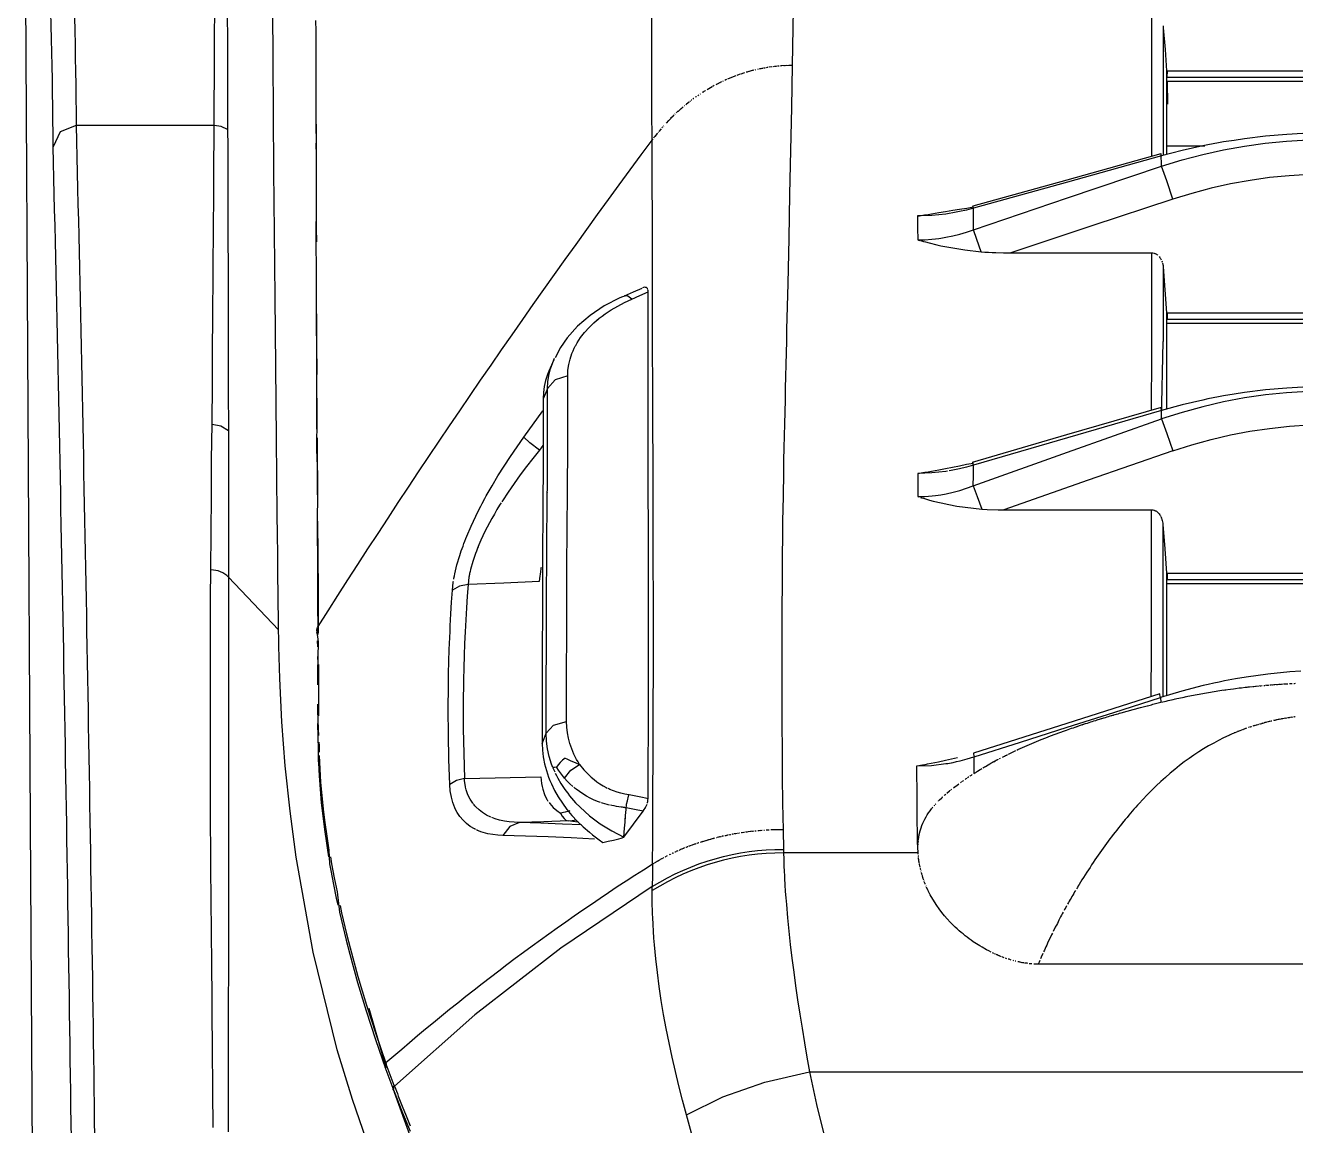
# Model space of a CAD drawing. Header units: millimetres. Extents: x 1291 to 5660, y 748 to 2981.
# Drawn here: x 1539.7 to 1595.3, y 1948.4 to 1996.5 of the extents above; entities that cross this region are included whole.
import ezdxf

# ---------------------------------------------------------------- set-up
doc = ezdxf.new("R2010")
doc.units = ezdxf.units.MM

msp = doc.modelspace()

# ---------------------------------------------------------------- linework, layer by layer
for p, q in [((1572.385, 1994.701), (1572.268, 1994.683)), ((1570.162, 1994.041), (1569.909, 1993.912)), ((1571.164, 1994.433), (1571.013, 1994.385)), ((1569.748, 1993.828), (1569.528, 1993.699)), ((1567.826, 1992.328), (1568.086, 1992.592)), ((1567.514, 1991.986), (1567.415, 1991.865)), ((1567.841, 1992.346), (1567.734, 1992.232)), ((1594.779, 1967.697), (1594.922, 1967.708)), ((1595.186, 1966.244), (1595.076, 1966.229)), ((1593.15, 1965.76), (1592.417, 1965.466)), ((1582.04, 1964.271), (1582.293, 1964.406)), ((1571.919, 1961.281), (1571.802, 1961.27)), ((1572.253, 1961.303), (1572.11, 1961.292)), ((1569.851, 1960.944), (1569.227, 1960.764)), ((1570.126, 1961.01), (1569.975, 1960.973)), ((1570.845, 1961.153), (1570.72, 1961.131)), ((1578.764, 1960.738), (1578.779, 1960.845)), ((1568.541, 1960.518), (1568.42, 1960.467)), ((1568.835, 1960.628), (1568.71, 1960.584)), ((1578.856, 1959.674), (1578.83, 1959.792)), ((1583.742, 1955.445), (1583.628, 1955.456)), ((2326.239, 1955.438), (1583.83, 1955.438))]:
    msp.add_line(p, q)
for points in [[(1552.504, 1970.209, -0.018506), (1567.125, 1991.491), (1567.118, 1992.768), (1567.118, 1995.258), (1567.114, 1996.48), (1567.114, 2003.416), (1567.118, 2005.577), (1567.118, 2007.66), (1567.125, 2009.667), (1567.125, 2011.603), (1567.133, 2013.448), (1567.133, 2022.692), (1567.136, 2023.928), (1567.136, 2028.003), (1567.133, 2028.414), (1567.133, 2031.393), (1567.136, 2031.58), (1567.136, 2032.438), (1567.14, 2033.025), (1567.14, 2034.54)], [(1541.126, 2011.075, -0.016773), (1541.911, 1992.133, -0.002571), (1542.714, 1947.904, 0.399984), (1541.709, 1947.111), (1541.72, 1946.521), (1541.728, 1945.93), (1541.735, 1945.336), (1541.742, 1944.734), (1541.746, 1935.23)], [(1547.908, 1948.292), (1547.905, 1948.689), (1547.897, 1949.474), (1547.89, 1950.266), (1547.89, 1950.658), (1547.886, 1951.051), (1547.879, 1951.788), (1547.864, 1953.255), (1547.861, 1953.982), (1547.846, 1955.42), (1547.835, 1956.846), (1547.813, 1959.649), (1547.798, 1962.385), (1547.787, 1965.056), (1547.784, 1967.664), (1547.784, 1968.944), (1547.787, 1970.205), (1547.795, 1971.453), (1547.806, 1972.685), (1547.817, 1974.325), (1547.831, 1975.931), (1547.842, 1977.512), (1547.857, 1979.057), (1547.872, 1980.85), (1547.883, 1982.6), (1547.89, 1983.458), (1547.897, 1984.302), (1547.905, 1985.138), (1547.908, 1985.96), (1547.919, 1987.57), (1547.93, 1989.136), (1547.938, 1989.903), (1547.941, 1990.659), (1547.945, 1991.4), (1547.949, 1992.13), (1541.911, 1992.13), (1541.203, 1991.854), (1540.906, 1991.194, 0.017268), (1540.121, 2010.066, -0.416058)], [(1567.162, 1991.546), (1567.147, 1991.532), (1567.136, 1991.51), (1567.118, 1991.495), (1567.118, 1989.756), (1567.122, 1987.988), (1567.125, 1986.191), (1567.129, 1984.364), (1567.133, 1982.505), (1567.14, 1980.612), (1567.14, 1980.135), (1567.144, 1979.658), (1567.144, 1979.174), (1567.147, 1978.693), (1567.151, 1977.721), (1567.155, 1976.742), (1567.158, 1975.752), (1567.158, 1974.754), (1567.162, 1973.749), (1567.162, 1972.729), (1567.166, 1971.706), (1567.166, 1968.57), (1567.162, 1966.435), (1567.155, 1964.26), (1567.147, 1963.159), (1567.144, 1962.605), (1567.14, 1962.048), (1567.136, 1960.929), (1567.129, 1959.799, 0.038096), (1555.472, 1951.11), (1555.45, 1951.08)], [(1572.862, 1961.318), (1572.877, 1960.459), (1572.881, 1960.382), (1572.881, 1960.305, 0.140376), (1567.133, 1958.658)], [(1568.633, 1948.839), (1568.46, 1949.477), (1568.299, 1950.112), (1568.149, 1950.743), (1568.002, 1951.37), (1567.866, 1951.994), (1567.742, 1952.613), (1567.628, 1953.233), (1567.525, 1953.846), (1567.433, 1954.458), (1567.353, 1955.067), (1567.283, 1955.673), (1567.228, 1956.274), (1567.202, 1956.575), (1567.184, 1956.876), (1567.166, 1957.173), (1567.151, 1957.474), (1567.144, 1957.62), (1567.14, 1957.771), (1567.133, 1958.064), (1567.133, 1958.834, -0.140013), (1572.877, 1960.459)]]:
    msp.add_lwpolyline(points, format="xyb")
for points in [[(1540.121, 2010.066), (1540.007, 2010.65), (1539.901, 2011.057), (1539.828, 2011.229), (1539.791, 2011.288), (1539.765, 2011.317), (1539.74, 2011.336), (1539.714, 2011.347), (1539.688, 2011.343), (1539.696, 2004.583), (1539.699, 1997.826), (1539.897, 1961.63), (1540.114, 1925.433), (1540.231, 1907.339), (1540.352, 1889.237), (1540.477, 1871.142), (1540.609, 1853.044), (1540.62, 1852.391), (1540.627, 1851.738), (1540.664, 1849.123), (1540.697, 1846.511), (1540.84, 1836.057)], [(1548.539, 1991.953), (1548.26, 1992.089), (1547.949, 1992.133), (1547.952, 1993.175), (1547.96, 1994.191), (1547.96, 1994.686), (1547.963, 1995.178), (1547.967, 1995.658), (1547.967, 1996.135), (1547.974, 1997.063), (1547.978, 1997.965), (1547.982, 1998.838), (1547.982, 1999.682), (1548.264, 1999.645), (1548.525, 1999.532)], [(1589.002, 1990.787), (1589.002, 1996.975), (1583.305, 1996.975), (1583.074, 1996.979), (1582.847, 1996.979), (1582.616, 1996.986), (1582.388, 1996.993), (1582.164, 1997.001), (1581.93, 1997.015), (1581.706, 1997.03), (1581.478, 1997.052), (1580.782, 1997.133), (1580.096, 1997.243), (1579.923, 1997.276), (1579.754, 1997.309), (1579.586, 1997.346), (1579.421, 1997.382), (1579.248, 1997.419), (1579.087, 1997.459), (1578.999, 1997.478), (1578.922, 1997.5)], [(1548.528, 1996.905), (1548.532, 1995.97), (1548.532, 1995.009), (1548.536, 1994.517), (1548.536, 1993.003), (1548.539, 1992.482), (1548.539, 1991.953), (1548.543, 1991.22), (1548.547, 1990.472), (1548.547, 1989.716), (1548.55, 1988.946), (1548.554, 1987.368), (1548.558, 1985.747), (1548.558, 1984.918), (1548.561, 1984.078), (1548.561, 1983.653), (1548.565, 1983.227), (1548.565, 1982.361), (1548.569, 1980.601), (1548.572, 1978.792)], [(1550.769, 1970.07), (1550.766, 1970.385), (1550.762, 1970.697), (1550.758, 1971.148), (1550.755, 1971.596), (1550.74, 1972.483), (1550.733, 1973.364), (1550.722, 1974.233), (1550.714, 1975.091), (1550.678, 1978.426), (1550.645, 1981.599), (1550.615, 1984.61), (1550.59, 1987.46), (1550.571, 1990.141), (1550.553, 1992.661), (1550.538, 1995.013), (1550.527, 1997.191)], [(1573.269, 1994.756), (1573.313, 1997.224)], [(1552.394, 1996.722), (1552.398, 1996.256), (1552.398, 1995.779), (1552.402, 1994.796), (1552.405, 1993.787), (1552.409, 1992.746), (1552.413, 1991.664)], [(1589.49, 1996.498), (1589.497, 1996.447), (1589.504, 1996.399), (1589.578, 1995.456), (1589.647, 1994.521), (1589.647, 1990.86)], [(1589.501, 1996.395), (1589.501, 1990.82)], [(1589.651, 1994.521), (1690.097, 1994.521), (1690.13, 1994.969), (1690.167, 1995.412), (1690.171, 1995.467), (1690.182, 1995.519), (1690.193, 1995.567), (1690.207, 1995.618)], [(1571.773, 1994.594), (1571.732, 1994.587)], [(1571.964, 1994.631), (1571.923, 1994.627), (1571.886, 1994.616), (1571.846, 1994.609), (1571.809, 1994.602)], [(1572.077, 1994.653), (1572.037, 1994.646), (1572, 1994.638)], [(1572.191, 1994.672), (1572.154, 1994.664), (1572.114, 1994.66)], [(1572.345, 1994.694), (1572.231, 1994.679)], [(1573.262, 1994.756), (1573.229, 1992.914), (1573.189, 1991.04), (1573.145, 1989.133), (1573.104, 1987.189), (1573.06, 1985.212), (1573.013, 1983.201), (1573.005, 1982.692), (1572.987, 1982.182), (1572.98, 1981.668), (1572.969, 1981.155), (1572.954, 1980.637), (1572.943, 1980.117), (1572.914, 1979.075), (1572.903, 1978.55), (1572.888, 1978.022), (1572.881, 1977.494), (1572.87, 1976.962), (1572.855, 1975.898), (1572.837, 1974.824), (1572.818, 1972.648), (1572.803, 1970.444), (1572.803, 1965.943), (1572.811, 1964.799), (1572.822, 1963.643), (1572.837, 1962.484), (1572.855, 1961.318), (1572.536, 1961.314), (1572.514, 1961.31), (1572.327, 1961.307)], [(1572.462, 1994.708), (1572.422, 1994.705)], [(1572.576, 1994.723), (1572.536, 1994.716), (1572.499, 1994.712)], [(1572.693, 1994.73), (1572.653, 1994.73), (1572.613, 1994.727)], [(1573.266, 1994.756), (1573.152, 1994.756), (1573.115, 1994.752), (1572.807, 1994.741), (1572.767, 1994.738), (1572.73, 1994.734)], [(1572.921, 1994.749), (1572.884, 1994.745)], [(1572.998, 1994.752), (1572.961, 1994.749)], [(1552.402, 1994.503), (1552.405, 1993.479), (1552.409, 1992.434), (1552.413, 1991.113), (1552.416, 1990.56)], [(1570.236, 1994.074), (1570.199, 1994.059)], [(1570.383, 1994.14), (1570.346, 1994.125), (1570.309, 1994.107)], [(1570.79, 1994.305), (1570.749, 1994.294), (1570.419, 1994.158)], [(1570.529, 1994.206), (1570.493, 1994.187), (1570.456, 1994.173)], [(1570.977, 1994.374), (1570.936, 1994.36), (1570.826, 1994.319)], [(1570.9, 1994.345), (1570.863, 1994.334)], [(1571.127, 1994.422), (1571.087, 1994.411), (1571.05, 1994.396)], [(1571.582, 1994.55), (1571.465, 1994.521), (1571.314, 1994.481), (1571.278, 1994.466), (1571.237, 1994.459)], [(1571.391, 1994.499), (1571.351, 1994.492)], [(1571.542, 1994.539), (1571.505, 1994.532)], [(1571.655, 1994.569), (1571.619, 1994.558)], [(1589.669, 1994.063), (1589.691, 1993.058)], [(1690.017, 1994.063), (1690.017, 1994.239), (1589.677, 1994.239), (1589.684, 1994.521)], [(1589.68, 1994.066), (1690.017, 1994.066)], [(1569.238, 1993.516), (1569.223, 1993.505)], [(1569.458, 1993.655), (1569.444, 1993.648), (1569.322, 1993.571)], [(1569.356, 1993.593), (1569.341, 1993.582)], [(1569.579, 1993.729), (1569.561, 1993.718)], [(1569.612, 1993.747), (1569.594, 1993.74)], [(1569.836, 1993.876), (1569.803, 1993.857), (1569.766, 1993.835)], [(1569.979, 1993.953), (1569.946, 1993.931)], [(1570.089, 1994.004), (1570.052, 1993.989)], [(1568.479, 1992.948), (1568.259, 1992.749), (1568.24, 1992.738), (1568.226, 1992.72), (1568.211, 1992.709)], [(1568.545, 1992.999), (1568.53, 1992.988)], [(1568.739, 1993.157), (1568.626, 1993.069), (1568.611, 1993.054), (1568.593, 1993.039)], [(1568.725, 1993.146), (1568.706, 1993.131)], [(1568.805, 1993.208), (1568.791, 1993.193), (1568.772, 1993.182)], [(1568.857, 1993.245), (1568.838, 1993.234)], [(1568.956, 1993.318), (1568.937, 1993.307), (1568.923, 1993.296), (1568.904, 1993.281)], [(1569.069, 1993.402), (1569.055, 1993.391), (1569.036, 1993.38), (1569.022, 1993.366)], [(1569.172, 1993.472), (1569.154, 1993.461), (1569.139, 1993.45), (1569.121, 1993.435)], [(1568.053, 1992.562), (1568.039, 1992.544), (1567.932, 1992.438)], [(1567.962, 1992.471), (1567.947, 1992.452)], [(1567.995, 1992.5), (1567.976, 1992.485)], [(1568.134, 1992.636), (1568.116, 1992.621)], [(1568.196, 1992.694), (1568.178, 1992.68)], [(1568.369, 1992.848), (1568.354, 1992.837), (1568.336, 1992.823)], [(1568.402, 1992.878), (1568.383, 1992.863)], [(1568.449, 1992.918), (1568.431, 1992.907)], [(1567.4, 1991.847), (1567.386, 1991.832)], [(1567.455, 1991.917), (1567.444, 1991.902), (1567.43, 1991.884)], [(1567.485, 1991.95), (1567.47, 1991.935)], [(1567.558, 1992.038), (1567.543, 1992.019)], [(1567.587, 1992.071), (1567.573, 1992.053)], [(1567.632, 1992.119), (1567.617, 1992.104)], [(1567.797, 1992.298), (1567.749, 1992.251)], [(1589.915, 1988.905), (1589.651, 1989.712), (1589.427, 1990.354), (1590.326, 1990.626), (1591.228, 1990.86), (1592.134, 1991.062), (1593.051, 1991.227), (1593.968, 1991.356), (1594.893, 1991.447), (1595.828, 1991.502), (1596.763, 1991.521), (2313.302, 1991.521), (2313.309, 1991.66), (2313.305, 1991.913), (1596.763, 1991.913), (1596.763, 1990.006), (2313.302, 1990.006)], [(1552.409, 1991.356), (1552.413, 1990.805), (1552.416, 1989.995), (1552.42, 1989.419)], [(1567.356, 1991.796), (1567.345, 1991.781), (1567.246, 1991.656), (1567.202, 1991.601), (1567.191, 1991.583)], [(1567.287, 1991.708), (1567.272, 1991.693), (1567.261, 1991.675)], [(1596.763, 1991.803), (1596.297, 1991.796), (1595.835, 1991.788), (1595.604, 1991.777), (1595.369, 1991.763), (1595.138, 1991.755), (1594.907, 1991.737), (1593.983, 1991.66), (1593.062, 1991.546), (1592.604, 1991.48), (1592.145, 1991.411), (1591.918, 1991.37), (1591.687, 1991.33), (1591.459, 1991.286), (1591.232, 1991.238), (1590.326, 1991.036), (1589.427, 1990.805), (1589.416, 1990.879)], [(1589.427, 1990.802), (1585.304, 1989.657), (1581.189, 1988.509), (1581.17, 1988.59), (1581.174, 1988.619), (1581.178, 1988.619), (1585.297, 1989.76), (1589.416, 1990.904)], [(1581.522, 1986.605), (1581.339, 1987.141), (1581.189, 1987.57), (1585.304, 1988.968), (1589.427, 1990.354), (1589.416, 1990.912)], [(1589.651, 1991.238), (1591.32, 1991.238)], [(1552.413, 1990.248), (1552.416, 1989.679), (1552.42, 1988.836), (1552.424, 1988.245)], [(1596.763, 1990.006), (1595.887, 1989.987), (1595.017, 1989.936), (1594.159, 1989.852), (1593.301, 1989.731), (1592.442, 1989.573), (1591.595, 1989.386), (1590.759, 1989.162), (1589.915, 1988.905), (1586.372, 1987.735), (1582.828, 1986.558)], [(1552.416, 1989.103), (1552.42, 1988.524), (1552.424, 1987.651), (1552.427, 1987.046)], [(1578.749, 1988.172), (1578.749, 1987.651), (1578.753, 1987.126), (1579.061, 1987.134), (1579.369, 1987.156), (1579.527, 1987.17), (1579.681, 1987.192), (1579.762, 1987.2), (1579.839, 1987.214), (1579.912, 1987.225), (1579.986, 1987.24), (1580.29, 1987.302), (1580.594, 1987.379), (1580.888, 1987.467), (1581.189, 1987.57), (1581.189, 1988.509), (1580.888, 1988.432), (1580.587, 1988.362), (1580.433, 1988.333), (1580.283, 1988.304), (1580.132, 1988.278), (1579.978, 1988.256), (1579.366, 1988.194), (1578.746, 1988.172), (1578.823, 1988.183), (1578.903, 1988.197), (1578.977, 1988.208), (1579.054, 1988.219), (1579.212, 1988.241), (1579.362, 1988.267), (1579.67, 1988.318), (1579.975, 1988.366), (1580.283, 1988.421), (1580.587, 1988.472), (1580.895, 1988.52), (1581.2, 1988.568)], [(1552.435, 1982.926), (1552.431, 1984.225), (1552.427, 1985.49), (1552.424, 1987.335), (1552.42, 1987.933)], [(1578.753, 1987.126), (1578.79, 1987.115), (1578.837, 1987.104)], [(1578.874, 1987.093), (1578.914, 1987.082), (1578.999, 1987.057), (1579.087, 1987.035), (1579.252, 1986.991), (1579.589, 1986.91), (1579.762, 1986.873), (1579.854, 1986.855), (1580.022, 1986.818), (1580.107, 1986.804), (1580.807, 1986.686), (1581.522, 1986.609), (1581.688, 1986.594), (1581.845, 1986.587), (1582.014, 1986.576), (1582.172, 1986.572), (1582.506, 1986.561), (1588.994, 1986.561), (1589.049, 1986.558), (1589.104, 1986.543), (1589.13, 1986.536), (1589.152, 1986.528), (1589.178, 1986.51), (1589.2, 1986.495), (1589.225, 1986.488), (1589.247, 1986.47), (1589.266, 1986.451)], [(1588.991, 1979.673), (1588.994, 1982.13), (1588.994, 1986.558)], [(1589.324, 1986.396), (1589.357, 1986.352), (1589.372, 1986.327), (1589.387, 1986.308), (1589.398, 1986.283), (1589.412, 1986.261)], [(1552.457, 1977.421), (1552.453, 1978.136), (1552.46, 1979.174), (1552.457, 1979.867), (1552.453, 1980.564), (1552.442, 1981.595), (1552.442, 1983.249), (1552.438, 1984.544), (1552.431, 1985.809)], [(1589.435, 1986.209), (1589.453, 1986.162)], [(1589.46, 1986.136), (1589.468, 1986.103), (1589.475, 1986.077), (1589.479, 1986.052), (1589.49, 1986), (1589.497, 1985.945), (1589.57, 1984.936), (1589.647, 1983.928), (1589.647, 1979.717)], [(1589.493, 1985.945), (1589.493, 1983.774), (1589.49, 1982.673)], [(1565.93, 1984.669), (1565.823, 1984.632), (1565.717, 1984.592), (1565.027, 1984.243), (1564.415, 1983.818), (1563.864, 1983.348), (1563.399, 1982.835), (1563.109, 1982.416), (1562.878, 1981.969)], [(1563.791, 1964.45), (1563.703, 1964.619), (1563.604, 1964.85), (1563.52, 1965.085), (1563.457, 1965.323), (1563.413, 1965.562), (1563.384, 1965.804), (1563.377, 1966.053), (1563.377, 1968.056), (1563.384, 1970.029), (1563.384, 1971.005), (1563.388, 1971.97), (1563.391, 1972.45), (1563.395, 1972.927), (1563.395, 1973.404), (1563.399, 1973.877), (1563.406, 1974.82), (1563.413, 1975.752), (1563.421, 1976.676), (1563.428, 1977.593), (1563.432, 1978.499), (1563.432, 1980.296), (1563.428, 1981.184), (1563.439, 1981.43), (1563.476, 1981.672), (1563.531, 1981.91), (1563.611, 1982.149), (1563.663, 1982.27), (1563.718, 1982.387), (1563.762, 1982.475), (1563.78, 1982.505), (1563.846, 1982.622), (1563.996, 1982.849), (1564.169, 1983.069), (1564.363, 1983.286), (1564.576, 1983.495), (1564.811, 1983.697), (1564.935, 1983.792), (1565.064, 1983.887), (1565.335, 1984.063), (1565.618, 1984.232), (1565.919, 1984.394), (1566.234, 1984.537), (1566.59, 1984.694), (1566.949, 1984.852)], [(1565.926, 1984.687), (1565.922, 1984.683), (1565.919, 1984.683), (1566.307, 1984.852), (1566.692, 1985.021)], [(1566.23, 1984.537), (1566.065, 1984.669), (1565.922, 1984.683)], [(1566.924, 1984.988), (1566.916, 1985.002), (1566.902, 1985.017), (1566.891, 1985.028), (1566.876, 1985.039), (1566.858, 1985.046), (1566.839, 1985.05), (1566.799, 1985.054), (1566.751, 1985.043), (1566.7, 1985.024)], [(1566.916, 1962.477), (1566.916, 1962.495), (1566.924, 1962.51), (1566.931, 1962.547), (1566.942, 1962.613), (1566.949, 1962.679), (1566.949, 1963.438), (1566.953, 1964.194), (1566.96, 1965.69), (1566.964, 1967.168), (1566.964, 1972.208), (1566.96, 1972.913), (1566.96, 1974.996), (1566.957, 1975.678), (1566.957, 1977.035), (1566.953, 1977.707), (1566.953, 1979.698), (1566.949, 1982.303), (1566.949, 1984.903), (1566.935, 1984.947)], [(1566.931, 1984.969), (1566.924, 1984.977)], [(1589.647, 1983.928), (1690.097, 1983.928), (1690.13, 1984.401), (1690.167, 1984.87), (1690.174, 1984.918), (1690.182, 1984.977), (1690.193, 1985.028), (1690.207, 1985.083), (1690.218, 1985.109), (1690.226, 1985.127)], [(1564.693, 1983.598), (1564.752, 1983.645)], [(1589.677, 1983.931), (1589.673, 1983.656), (1690.017, 1983.656)], [(1589.677, 1983.484), (1690.02, 1983.484)], [(1581.185, 1976.368), (1585.304, 1977.839), (1589.431, 1979.295), (1589.49, 1982.673)], [(1552.449, 1981.918), (1552.453, 1981.243)], [(1562.316, 1965.096), (1562.401, 1965.316), (1562.489, 1965.54), (1562.493, 1967.539), (1562.496, 1969.505), (1562.5, 1970.477), (1562.504, 1971.438), (1562.507, 1971.918), (1562.515, 1972.872), (1562.515, 1973.345), (1562.522, 1974.281), (1562.529, 1975.212), (1562.537, 1975.675), (1562.544, 1976.592), (1562.548, 1977.046), (1562.551, 1977.952), (1562.551, 1979.739), (1562.548, 1980.623), (1562.562, 1980.913), (1562.606, 1981.199), (1562.672, 1981.485), (1562.771, 1981.767), (1562.856, 1981.958)], [(1562.819, 1981.881), (1562.606, 1981.389)], [(1562.606, 1981.386), (1562.544, 1981.235), (1562.463, 1980.975), (1562.405, 1980.715), (1562.368, 1980.443), (1562.357, 1980.175)], [(1552.449, 1978.844), (1552.449, 1979.544), (1552.446, 1980.234), (1552.442, 1980.92)], [(1563.428, 1981.184), (1562.874, 1981.008), (1562.548, 1980.623), (1562.452, 1980.399), (1562.353, 1980.175), (1562.357, 1979.288), (1562.357, 1978.393), (1562.353, 1977.494), (1562.349, 1976.588), (1562.349, 1976.474), (1562.346, 1976.361), (1562.346, 1976.133), (1562.342, 1975.906), (1562.342, 1975.675), (1562.338, 1975.216), (1562.335, 1974.754), (1562.331, 1973.822), (1562.324, 1972.887), (1562.32, 1970.983), (1562.316, 1969.054), (1562.316, 1965.096), (1562.327, 1964.802), (1562.361, 1964.502), (1562.372, 1964.428), (1562.416, 1964.205), (1562.452, 1964.058), (1562.496, 1963.907), (1562.54, 1963.761), (1562.592, 1963.614), (1562.65, 1963.467), (1562.713, 1963.321), (1562.856, 1963.034), (1563.017, 1962.752), (1563.197, 1962.477), (1563.395, 1962.209), (1563.615, 1961.945), (1563.85, 1961.688), (1564.107, 1961.442), (1564.378, 1961.208), (1564.517, 1961.09), (1564.811, 1960.87), (1564.965, 1960.764), (1565.2, 1960.812), (1565.431, 1960.867), (1565.665, 1960.925), (1565.775, 1960.955), (1565.893, 1960.988), (1566.307, 1961.564), (1566.733, 1962.132), (1566.777, 1962.198), (1566.817, 1962.264), (1566.832, 1962.282), (1566.836, 1962.301), (1566.85, 1962.319), (1566.876, 1962.371), (1566.891, 1962.407), (1566.902, 1962.44)], [(1596.771, 1980.707), (1596.301, 1980.704), (1595.839, 1980.693), (1595.604, 1980.685), (1595.373, 1980.67), (1595.138, 1980.659), (1594.907, 1980.645), (1593.983, 1980.56), (1593.062, 1980.447), (1592.6, 1980.377), (1592.142, 1980.296), (1591.914, 1980.256), (1591.459, 1980.168), (1591.232, 1980.117), (1590.326, 1979.908), (1589.427, 1979.662), (1589.409, 1979.757)], [(2313.298, 1980.516), (1596.771, 1980.516), (1595.832, 1980.498), (1594.9, 1980.439), (1593.972, 1980.34), (1593.051, 1980.208), (1592.134, 1980.036), (1591.228, 1979.827), (1590.326, 1979.577), (1589.431, 1979.295), (1589.651, 1978.657), (1589.919, 1977.894), (1590.755, 1978.162), (1591.595, 1978.393), (1592.442, 1978.591), (1593.297, 1978.756), (1594.159, 1978.88), (1595.025, 1978.972), (1595.894, 1979.027), (1596.771, 1979.046), (1596.771, 1980.847), (2313.298, 1980.847)], [(1558.443, 1972.282), (1558.45, 1972.329), (1558.469, 1972.421), (1558.487, 1972.516), (1558.582, 1972.905), (1558.7, 1973.312), (1558.769, 1973.518), (1558.846, 1973.731), (1558.887, 1973.841), (1558.927, 1973.947), (1558.971, 1974.053), (1559.015, 1974.163), (1559.202, 1974.596), (1559.404, 1975.036), (1559.514, 1975.256), (1559.628, 1975.477), (1559.686, 1975.59), (1559.804, 1975.81), (1559.866, 1975.92), (1560.116, 1976.364), (1560.376, 1976.801), (1560.644, 1977.23), (1560.923, 1977.655), (1561.212, 1978.077), (1561.506, 1978.495), (1562.346, 1979.643)], [(1589.409, 1979.794), (1585.271, 1978.591), (1581.13, 1977.388)], [(1589.427, 1979.662), (1585.304, 1978.462), (1581.189, 1977.263), (1581.167, 1977.358), (1581.167, 1977.395)], [(1547.857, 1979.06), (1548.242, 1978.991), (1548.572, 1978.792), (1548.572, 1977.234), (1548.576, 1975.645), (1548.576, 1974.024), (1548.58, 1972.37), (1548.503, 1972.439), (1548.418, 1972.502), (1548.33, 1972.557), (1548.231, 1972.604), (1548.128, 1972.641), (1548.022, 1972.667), (1547.916, 1972.681), (1547.806, 1972.689)], [(1552.464, 1978.466), (1552.468, 1977.754), (1552.46, 1976.698), (1552.46, 1975.968)], [(1562.192, 1977.923), (1561.774, 1978.25), (1561.506, 1978.492)], [(1562.346, 1978.132), (1562.192, 1977.923), (1561.906, 1977.567), (1561.623, 1977.208), (1561.348, 1976.841), (1561.08, 1976.471), (1560.82, 1976.093), (1560.57, 1975.711), (1560.541, 1975.664)], [(1578.753, 1976.911), (1578.83, 1976.922), (1578.903, 1976.933), (1578.981, 1976.947), (1579.058, 1976.958), (1579.212, 1976.984), (1579.362, 1977.013), (1579.67, 1977.068), (1579.971, 1977.127), (1580.279, 1977.186), (1580.58, 1977.245), (1580.881, 1977.307), (1581.189, 1977.362)], [(1589.919, 1977.894), (1586.218, 1976.61), (1582.52, 1975.319)], [(1552.471, 1977.032), (1552.475, 1976.305), (1552.468, 1974.486), (1552.475, 1972.971), (1552.482, 1971.431), (1552.49, 1969.861)], [(1580.055, 1977.01), (1579.978, 1976.999), (1579.366, 1976.929), (1578.753, 1976.907), (1578.753, 1975.891), (1579.065, 1975.898), (1579.377, 1975.924), (1579.531, 1975.939), (1579.762, 1975.972), (1579.993, 1976.016), (1580.297, 1976.082), (1580.594, 1976.162), (1580.892, 1976.258), (1581.185, 1976.368), (1581.354, 1975.902), (1581.552, 1975.348)], [(1581.181, 1976.364), (1581.189, 1976.815), (1581.189, 1977.263), (1580.888, 1977.178), (1580.587, 1977.109), (1580.437, 1977.076), (1580.283, 1977.046), (1580.213, 1977.035), (1580.132, 1977.021)], [(1562.537, 1976.019), (1562.54, 1976.078)], [(1578.753, 1975.891), (1578.793, 1975.88)], [(1578.878, 1975.854), (1578.922, 1975.84), (1579.003, 1975.818), (1579.087, 1975.792), (1579.263, 1975.744), (1579.428, 1975.7), (1579.773, 1975.616), (1580.121, 1975.543), (1580.47, 1975.48), (1580.829, 1975.425), (1581.189, 1975.381), (1581.555, 1975.348), (1581.79, 1975.333), (1582.274, 1975.319), (1588.983, 1975.319), (1589.042, 1975.315), (1589.093, 1975.3)], [(1560.512, 1975.616), (1560.479, 1975.568), (1560.449, 1975.517), (1560.332, 1975.326), (1560.222, 1975.132), (1560.108, 1974.937), (1560.006, 1974.747), (1559.903, 1974.552), (1559.804, 1974.361), (1559.712, 1974.171), (1559.624, 1973.98), (1559.54, 1973.789), (1559.463, 1973.598), (1559.43, 1973.507), (1559.397, 1973.411), (1559.272, 1973.048), (1559.173, 1972.7), (1559.155, 1972.615), (1559.133, 1972.531), (1559.129, 1972.491), (1559.122, 1972.447), (1559.114, 1972.406), (1559.103, 1972.366), (1559.081, 1972.205), (1559.067, 1972.051), (1559.03, 1971.533), (1558.997, 1971.02), (1558.971, 1970.503), (1558.938, 1969.982), (1558.916, 1969.461), (1558.894, 1968.936), (1558.88, 1968.408), (1558.872, 1967.88), (1558.858, 1966.816), (1558.858, 1965.738), (1558.88, 1964.656), (1558.905, 1963.563)], [(1588.976, 1967.161), (1588.976, 1967.546), (1588.983, 1968.867), (1588.983, 1971.478), (1588.987, 1972.769), (1588.987, 1975.319)], [(1589.108, 1975.297), (1589.119, 1975.289), (1589.134, 1975.286), (1589.145, 1975.278), (1589.174, 1975.267), (1589.2, 1975.253)], [(1589.218, 1975.238), (1589.233, 1975.227), (1589.258, 1975.201), (1589.284, 1975.179), (1589.317, 1975.139), (1589.35, 1975.095), (1589.365, 1975.069), (1589.376, 1975.047), (1589.39, 1975.022)], [(1552.482, 1974.824), (1552.49, 1973.316), (1552.501, 1971.772), (1552.508, 1970.205)], [(1589.401, 1974.996), (1589.423, 1974.945), (1589.442, 1974.893), (1589.457, 1974.842), (1589.468, 1974.787), (1589.482, 1974.732), (1589.482, 1970.873), (1589.479, 1969.582), (1589.479, 1967.146)], [(1589.482, 1974.677), (1589.567, 1973.606), (1589.647, 1972.538), (1589.647, 1967.183)], [(1559.503, 1973.694), (1559.481, 1973.646)], [(1589.647, 1972.538), (1690.094, 1972.538), (1690.13, 1973.023), (1690.167, 1973.503), (1690.174, 1973.558), (1690.182, 1973.617), (1690.193, 1973.668), (1690.207, 1973.723), (1690.226, 1973.775), (1690.248, 1973.826), (1690.273, 1973.877), (1690.303, 1973.925), (1690.317, 1973.951)], [(1554.771, 1947.309), (1554.008, 1949.51), (1553.341, 1951.685), (1552.281, 1955.962), (1551.54, 1960.111), (1551.272, 1962.128), (1551.067, 1964.106), (1550.92, 1966.042), (1550.824, 1967.939), (1550.81, 1968.404), (1550.795, 1968.867), (1550.784, 1969.329), (1550.777, 1969.787), (1550.773, 1969.93), (1550.769, 1970.07), (1549.673, 1971.218), (1548.58, 1972.37), (1548.58, 1964.729), (1548.576, 1963.409), (1548.576, 1959.359), (1548.572, 1956.582), (1548.572, 1955.17), (1548.569, 1953.743), (1548.569, 1952.302), (1548.565, 1951.572), (1548.565, 1950.064), (1548.561, 1949.672), (1548.561, 1949.279), (1548.558, 1948.89), (1548.558, 1948.105)], [(1562.265, 1972.784), (1562.254, 1972.747), (1562.232, 1972.597), (1562.195, 1972.311), (1562.184, 1972.172), (1560.626, 1972.113), (1559.067, 1972.051), (1558.689, 1971.974), (1558.381, 1971.794)], [(1589.677, 1972.538), (1589.673, 1972.263)], [(1559.386, 1961.332), (1559.342, 1961.358), (1559.166, 1961.464), (1559.001, 1961.586), (1558.85, 1961.729), (1558.711, 1961.894), (1558.681, 1961.938), (1558.648, 1961.982), (1558.59, 1962.077), (1558.535, 1962.176), (1558.487, 1962.279), (1558.399, 1962.503), (1558.337, 1962.748), (1558.289, 1963.012), (1558.267, 1963.299), (1558.23, 1964.395), (1558.208, 1965.481), (1558.201, 1966.559), (1558.208, 1967.623), (1558.216, 1968.155), (1558.23, 1968.683), (1558.245, 1969.204), (1558.267, 1969.729), (1558.278, 1969.989), (1558.289, 1970.246), (1558.304, 1970.506), (1558.318, 1970.763), (1558.348, 1971.28), (1558.384, 1971.794), (1558.399, 1971.966), (1558.421, 1972.146), (1558.428, 1972.19)], [(1589.669, 1972.263), (1690.02, 1972.263)], [(1589.669, 1972.091), (1690.02, 1972.091)], [(1552.493, 1967.656), (1552.49, 1968.214), (1552.512, 1969.52), (1552.504, 1969.659), (1552.449, 1970.059), (1552.457, 1970.103), (1552.464, 1970.125), (1552.479, 1970.165), (1552.501, 1970.205), (1552.504, 1969.934)], [(1552.453, 1969.956), (1552.449, 1969.967)], [(1552.482, 1969.861), (1552.464, 1969.901), (1552.453, 1969.945)], [(1552.486, 1969.314), (1552.482, 1969.589)], [(1552.49, 1968.768), (1552.486, 1968.903)], [(1552.512, 1968.551), (1552.519, 1967.994), (1552.519, 1966.864), (1552.526, 1966.295)], [(1595.527, 1968.25), (1595.047, 1968.221), (1594.086, 1968.126), (1593.136, 1967.994), (1592.659, 1967.917), (1592.182, 1967.829), (1591.951, 1967.781), (1591.709, 1967.73), (1591.474, 1967.678), (1591.243, 1967.623), (1590.308, 1967.385), (1589.383, 1967.11), (1589.357, 1967.223), (1589.357, 1967.267), (1585.275, 1965.958), (1581.189, 1964.667), (1581.192, 1964.623), (1581.218, 1964.505), (1583.257, 1965.155), (1585.301, 1965.804), (1586.32, 1966.13), (1587.34, 1966.453), (1589.379, 1967.106), (1589.394, 1966.893)], [(1588.686, 1966.71), (1588.987, 1966.787), (1589.049, 1966.805), (1589.394, 1966.893), (1589.475, 1966.912), (1589.629, 1966.948), (1589.71, 1966.967), (1589.787, 1966.985), (1589.86, 1967.003), (1590.102, 1967.058), (1590.337, 1967.11), (1590.583, 1967.157), (1590.66, 1967.176), (1590.744, 1967.19), (1590.825, 1967.205), (1590.902, 1967.223), (1590.986, 1967.238), (1591.067, 1967.253), (1591.313, 1967.297), (1591.393, 1967.311), (1591.562, 1967.341), (1591.643, 1967.352), (1591.727, 1967.366), (1591.811, 1967.381), (1591.896, 1967.392), (1591.976, 1967.403), (1592.061, 1967.418), (1592.571, 1967.487), (1592.659, 1967.498), (1592.827, 1967.52), (1592.919, 1967.531), (1593.088, 1967.553), (1593.18, 1967.561), (1593.213, 1967.564), (1593.271, 1967.572), (1593.836, 1967.627)], [(1592.145, 1967.429), (1592.233, 1967.443)], [(1593.436, 1967.59), (1593.469, 1967.59)], [(1593.535, 1967.598), (1593.572, 1967.601)], [(1593.737, 1967.62), (1593.77, 1967.62)], [(1593.902, 1967.634), (1593.943, 1967.634)], [(1593.976, 1967.638), (1594.005, 1967.642), (1594.144, 1967.653)], [(1594.038, 1967.645), (1594.078, 1967.649), (1594.111, 1967.649)], [(1594.177, 1967.656), (1594.214, 1967.66), (1594.562, 1967.682), (1594.603, 1967.686)], [(1594.251, 1967.66), (1594.28, 1967.664), (1594.32, 1967.667)], [(1594.353, 1967.667), (1594.636, 1967.689), (1594.673, 1967.689), (1594.746, 1967.697)], [(1594.46, 1967.675), (1594.496, 1967.678)], [(1594.812, 1967.7), (1594.955, 1967.708)], [(1594.852, 1967.7), (1594.889, 1967.704)], [(1595.028, 1967.711), (1595.069, 1967.715), (1595.105, 1967.715), (1595.138, 1967.719)], [(1595.212, 1967.722), (1595.252, 1967.722), (1595.289, 1967.726)], [(1552.534, 1965.437), (1552.526, 1965.723), (1552.497, 1966.534), (1552.493, 1966.813)], [(1589.225, 1966.849), (1589.277, 1966.864)], [(1589.944, 1967.022), (1590.018, 1967.04)], [(1590.179, 1967.077), (1590.26, 1967.091)], [(1590.418, 1967.124), (1590.502, 1967.143)], [(1591.151, 1967.267), (1591.228, 1967.282)], [(1586.757, 1966.167), (1586.97, 1966.233), (1587.043, 1966.251), (1587.109, 1966.273), (1587.182, 1966.295), (1587.45, 1966.372), (1587.523, 1966.394), (1587.586, 1966.413), (1587.659, 1966.431), (1588.184, 1966.578), (1588.242, 1966.592), (1588.499, 1966.662), (1588.686, 1966.71)], [(1587.248, 1966.314), (1587.318, 1966.336)], [(1587.923, 1966.504), (1587.986, 1966.523)], [(1588.374, 1966.629), (1588.433, 1966.644)], [(1588.562, 1966.677), (1588.624, 1966.695)], [(1588.745, 1966.725), (1588.807, 1966.743)], [(1588.866, 1966.758), (1588.928, 1966.772)], [(1595.135, 1966.237), (1595.102, 1966.233)], [(1595.27, 1966.259), (1595.245, 1966.251), (1595.219, 1966.248)], [(1552.97, 1960.129), (1552.923, 1960.426), (1552.879, 1960.727), (1552.794, 1961.321), (1552.717, 1961.912), (1552.655, 1962.499), (1552.6, 1963.086), (1552.559, 1963.669), (1552.53, 1964.249), (1552.526, 1964.322), (1552.526, 1964.395), (1552.519, 1964.542), (1552.512, 1964.828), (1552.504, 1965.4), (1552.497, 1965.969)], [(1563.322, 1964.447), (1563.204, 1964.359), (1563.101, 1964.263), (1563.01, 1964.161), (1562.94, 1964.054), (1562.852, 1964.043), (1562.782, 1964.036), (1562.724, 1964.19), (1562.621, 1964.52), (1562.548, 1964.857), (1562.5, 1965.195), (1562.489, 1965.54), (1562.808, 1965.892), (1563.377, 1966.053)], [(1583.092, 1964.802), (1583.14, 1964.821), (1583.342, 1964.912), (1583.547, 1965.004), (1583.749, 1965.092), (1583.951, 1965.177), (1584.16, 1965.261), (1584.365, 1965.342), (1584.567, 1965.419), (1584.772, 1965.496), (1584.974, 1965.573), (1585.183, 1965.646), (1585.26, 1965.675), (1585.341, 1965.701), (1585.418, 1965.73), (1585.491, 1965.756), (1585.568, 1965.782), (1585.649, 1965.807), (1585.876, 1965.885), (1586.1, 1965.962), (1586.177, 1965.984), (1586.251, 1966.009), (1586.324, 1966.031), (1586.394, 1966.053), (1586.467, 1966.079), (1586.544, 1966.101), (1586.61, 1966.123), (1586.9, 1966.211)], [(1585.726, 1965.833), (1585.799, 1965.859)], [(1585.95, 1965.91), (1586.027, 1965.936)], [(1593, 1965.705), (1592.978, 1965.694)], [(1593.077, 1965.73), (1593.051, 1965.723)], [(1593.125, 1965.749), (1593.103, 1965.741)], [(1593.253, 1965.793), (1593.227, 1965.785)], [(1593.334, 1965.818), (1593.304, 1965.811), (1593.279, 1965.8)], [(1593.378, 1965.837), (1593.359, 1965.826)], [(1593.667, 1965.921), (1593.638, 1965.914), (1593.429, 1965.852)], [(1593.51, 1965.877), (1593.484, 1965.866), (1593.455, 1965.859)], [(1593.583, 1965.899), (1593.561, 1965.892)], [(1594.251, 1966.072), (1594.218, 1966.068), (1594.034, 1966.02), (1593.924, 1965.995), (1593.902, 1965.987), (1593.741, 1965.943), (1593.719, 1965.936)], [(1593.851, 1965.973), (1593.818, 1965.965)], [(1594.005, 1966.013), (1593.979, 1966.009), (1593.954, 1966.002)], [(1594.166, 1966.053), (1594.137, 1966.046), (1594.111, 1966.042)], [(1594.904, 1966.204), (1594.684, 1966.163), (1594.654, 1966.16), (1594.328, 1966.09)], [(1594.408, 1966.108), (1594.379, 1966.101), (1594.353, 1966.097)], [(1594.599, 1966.149), (1594.463, 1966.119), (1594.434, 1966.116)], [(1594.57, 1966.141), (1594.544, 1966.138)], [(1594.739, 1966.174), (1594.709, 1966.167)], [(1594.852, 1966.193), (1594.819, 1966.189)], [(1595.043, 1966.226), (1595.017, 1966.218), (1594.959, 1966.211), (1594.933, 1966.207)], [(1552.537, 1965.151), (1552.545, 1965.008), (1552.545, 1964.861), (1552.552, 1964.714)], [(1592.512, 1965.507), (1592.49, 1965.499), (1592.369, 1965.444), (1592.145, 1965.342), (1591.925, 1965.228), (1591.709, 1965.111), (1591.485, 1964.99), (1591.269, 1964.861), (1591.059, 1964.725), (1590.839, 1964.582), (1590.634, 1964.436), (1590.418, 1964.282), (1590.216, 1964.124), (1590.003, 1963.955), (1589.798, 1963.786), (1589.6, 1963.607), (1589.394, 1963.427), (1589.192, 1963.236), (1588.994, 1963.045), (1588.8, 1962.84), (1588.602, 1962.638), (1588.448, 1962.47), (1588.374, 1962.385), (1588.294, 1962.301), (1588.217, 1962.213), (1588.143, 1962.125), (1587.989, 1961.949), (1587.916, 1961.857), (1587.839, 1961.769), (1587.615, 1961.49), (1587.538, 1961.395), (1587.465, 1961.303), (1587.391, 1961.204), (1587.314, 1961.109), (1587.241, 1961.013), (1587.168, 1960.914), (1587.091, 1960.815), (1587.017, 1960.713), (1586.944, 1960.614), (1586.874, 1960.511), (1586.801, 1960.412), (1586.731, 1960.305), (1586.658, 1960.203), (1586.581, 1960.1), (1586.507, 1959.994), (1586.438, 1959.887), (1586.364, 1959.781), (1586.298, 1959.671), (1586.221, 1959.564), (1586.148, 1959.454), (1586.082, 1959.341), (1586.009, 1959.231), (1585.939, 1959.121), (1585.818, 1958.923), (1585.781, 1958.86), (1585.741, 1958.794), (1585.697, 1958.728)], [(1592.633, 1965.558), (1592.607, 1965.551)], [(1592.827, 1965.639), (1592.809, 1965.628), (1592.783, 1965.62), (1592.754, 1965.609)], [(1553.374, 1958.013), (1553.311, 1958.317), (1553.19, 1958.926), (1553.077, 1959.528), (1553.022, 1959.829), (1552.992, 1960.426), (1552.897, 1961.028), (1552.813, 1961.626), (1552.739, 1962.22), (1552.677, 1962.811), (1552.622, 1963.401), (1552.585, 1963.988), (1552.556, 1964.571)], [(1563.322, 1964.45), (1563.391, 1964.414), (1563.538, 1964.34), (1563.78, 1964.241), (1563.952, 1964.175), (1563.886, 1964.282), (1563.82, 1964.392), (1563.732, 1964.564)], [(1582.465, 1964.494), (1582.641, 1964.582), (1582.682, 1964.604)], [(1582.726, 1964.626), (1583.048, 1964.78)], [(1562.386, 1964.355), (1562.401, 1964.278)], [(1562.782, 1964.032), (1562.859, 1963.856)], [(1563.292, 1963.577), (1563.197, 1963.691), (1563.028, 1963.926), (1562.951, 1964.047)], [(1563.659, 1963.207), (1563.527, 1963.324), (1563.406, 1963.449), (1563.292, 1963.577), (1563.567, 1963.918), (1563.952, 1964.175), (1564.14, 1963.94), (1564.349, 1963.72), (1564.462, 1963.614), (1564.583, 1963.511), (1564.708, 1963.416), (1564.84, 1963.324), (1564.976, 1963.24), (1565.119, 1963.159), (1565.156, 1963.137)], [(1578.713, 1964.106), (1578.955, 1964.15), (1579.028, 1964.161), (1579.186, 1964.194), (1579.344, 1964.223), (1579.655, 1964.289), (1579.971, 1964.359), (1580.495, 1964.48)], [(1578.764, 1960.313), (1578.746, 1960.79), (1578.738, 1961.27), (1578.738, 1961.387), (1578.731, 1961.505), (1578.731, 1962.22), (1578.724, 1962.693), (1578.724, 1963.163), (1578.72, 1963.636), (1578.716, 1964.106), (1579.355, 1964.131), (1579.982, 1964.208), (1580.063, 1964.219), (1580.297, 1964.263), (1580.448, 1964.296), (1580.605, 1964.333), (1580.914, 1964.414), (1581.214, 1964.505), (1581.214, 1963.779), (1581.247, 1963.801), (1581.291, 1963.827), (1581.324, 1963.852), (1581.365, 1963.874), (1581.482, 1963.948), (1581.515, 1963.97), (1581.555, 1963.992)], [(1580.14, 1964.234), (1580.22, 1964.249)], [(1581.596, 1964.017), (1581.633, 1964.039), (1581.673, 1964.065), (1581.717, 1964.087), (1581.838, 1964.157), (1581.875, 1964.179)], [(1581.757, 1964.109), (1581.915, 1964.205), (1581.959, 1964.227), (1582.249, 1964.384)], [(1582.084, 1964.293), (1582.124, 1964.318)], [(1582.333, 1964.428), (1582.381, 1964.45)], [(1582.55, 1964.538), (1582.597, 1964.56)], [(1559.272, 1962.481), (1559.213, 1962.565), (1559.158, 1962.657), (1559.063, 1962.851), (1558.99, 1963.067), (1558.96, 1963.185), (1558.938, 1963.306), (1558.931, 1963.335), (1558.913, 1963.497), (1558.909, 1963.563), (1558.557, 1963.475), (1558.271, 1963.299)], [(1558.909, 1963.563), (1562.254, 1963.629), (1562.269, 1963.482), (1562.287, 1963.346), (1562.309, 1963.214), (1562.342, 1963.086), (1562.419, 1962.855), (1562.522, 1962.642), (1562.537, 1962.62), (1562.566, 1962.569)], [(1562.885, 1963.797), (1562.94, 1963.684), (1563.002, 1963.57), (1563.131, 1963.346), (1563.274, 1963.126), (1563.347, 1963.016), (1563.428, 1962.91), (1563.512, 1962.807), (1563.597, 1962.701), (1563.776, 1962.499), (1563.971, 1962.301), (1564.176, 1962.11), (1564.389, 1961.927), (1564.616, 1961.751), (1564.855, 1961.582), (1565.354, 1961.266), (1565.893, 1960.988), (1565.922, 1961.391), (1565.93, 1961.516), (1565.941, 1961.644), (1565.944, 1961.718), (1565.963, 1961.945), (1565.97, 1962.07), (1565.981, 1962.198), (1565.985, 1962.238), (1565.985, 1962.279), (1565.996, 1962.356), (1566.01, 1962.433), (1566.04, 1962.58), (1566.054, 1962.649), (1566.073, 1962.715), (1566.109, 1962.84), (1565.933, 1962.869), (1565.757, 1962.91), (1565.592, 1962.957), (1565.427, 1963.016), (1565.273, 1963.082), (1565.233, 1963.1), (1565.196, 1963.119)], [(1580.719, 1963.445), (1580.738, 1963.46), (1580.756, 1963.471)], [(1580.822, 1963.519), (1580.837, 1963.53), (1580.873, 1963.552)], [(1580.888, 1963.563), (1580.906, 1963.577)], [(1580.925, 1963.588), (1580.947, 1963.599), (1580.958, 1963.61), (1580.98, 1963.625), (1580.994, 1963.636)], [(1581.031, 1963.658), (1581.046, 1963.673), (1581.082, 1963.695), (1581.104, 1963.706), (1581.123, 1963.72), (1581.137, 1963.731)], [(1581.405, 1963.9), (1581.442, 1963.922)], [(1558.927, 1963.368), (1558.924, 1963.398)], [(1564.862, 1962.506), (1564.814, 1962.525), (1564.77, 1962.539), (1564.587, 1962.616), (1564.415, 1962.697), (1564.25, 1962.789), (1564.092, 1962.884), (1563.941, 1962.987), (1563.795, 1963.093), (1563.762, 1963.122), (1563.725, 1963.152), (1563.692, 1963.177)], [(1580.022, 1962.913), (1580.147, 1963.016)], [(1580.055, 1962.935), (1580.063, 1962.946)], [(1580.077, 1962.961), (1580.096, 1962.972)], [(1580.121, 1962.994), (1580.132, 1963.005)], [(1580.162, 1963.027), (1580.18, 1963.042), (1580.191, 1963.053)], [(1580.22, 1963.075), (1580.239, 1963.086)], [(1580.312, 1963.144), (1580.323, 1963.155), (1580.539, 1963.317), (1580.554, 1963.332)], [(1580.352, 1963.177), (1580.371, 1963.192)], [(1580.462, 1963.258), (1580.481, 1963.273)], [(1580.62, 1963.376), (1580.638, 1963.387), (1580.653, 1963.401)], [(1580.671, 1963.412), (1580.686, 1963.423)], [(1560.057, 1961.872), (1559.874, 1961.96), (1559.705, 1962.066), (1559.547, 1962.183), (1559.404, 1962.323), (1559.367, 1962.36), (1559.334, 1962.4), (1559.32, 1962.418), (1559.305, 1962.44), (1559.287, 1962.459)], [(1562.614, 1962.503), (1562.647, 1962.459), (1562.716, 1962.374), (1562.79, 1962.293), (1562.947, 1962.158), (1563.12, 1962.04)], [(1565.255, 1962.396), (1565.203, 1962.407), (1565.156, 1962.418), (1565.057, 1962.444), (1564.957, 1962.473), (1564.91, 1962.488)], [(1565.959, 1962.282), (1565.948, 1962.282), (1565.933, 1962.286), (1565.908, 1962.29), (1565.878, 1962.293), (1565.827, 1962.297), (1565.772, 1962.304), (1565.665, 1962.319), (1565.563, 1962.337), (1565.456, 1962.356), (1565.354, 1962.374), (1565.306, 1962.385)], [(1566.946, 1962.675), (1566.887, 1962.686), (1566.828, 1962.701), (1566.696, 1962.726), (1566.56, 1962.752), (1566.113, 1962.84)], [(1579.472, 1962.367), (1579.479, 1962.378), (1579.49, 1962.393)], [(1579.52, 1962.426), (1579.545, 1962.451)], [(1579.655, 1962.565), (1579.663, 1962.58)], [(1579.688, 1962.602), (1579.696, 1962.613), (1579.806, 1962.719), (1579.821, 1962.73)], [(1579.707, 1962.624), (1579.721, 1962.635)], [(1579.828, 1962.741), (1579.846, 1962.752), (1579.854, 1962.763)], [(1579.916, 1962.822), (1579.945, 1962.844), (1579.982, 1962.88)], [(1563.523, 1962.139), (1563.325, 1962.081), (1563.12, 1962.04), (1563.189, 1961.905), (1563.267, 1961.802), (1563.351, 1961.736), (1563.443, 1961.703), (1562.379, 1961.666), (1561.315, 1961.633), (1561.088, 1961.644), (1560.868, 1961.663), (1560.655, 1961.696), (1560.446, 1961.74), (1560.248, 1961.798), (1560.105, 1961.853)], [(1565.952, 1961.795), (1565.955, 1961.868)], [(1566.733, 1962.132), (1566.359, 1962.202), (1565.988, 1962.275)], [(1578.87, 1961.307), (1578.903, 1961.402), (1578.936, 1961.501), (1578.973, 1961.597), (1579.021, 1961.688), (1579.065, 1961.784), (1579.12, 1961.875), (1579.171, 1961.967), (1579.23, 1962.059), (1579.296, 1962.147), (1579.362, 1962.238), (1579.369, 1962.249), (1579.38, 1962.26)], [(1579.395, 1962.271), (1579.399, 1962.286), (1579.413, 1962.297)], [(1564.598, 1960.907), (1563.582, 1960.958), (1562.573, 1960.999), (1561.579, 1961.035), (1560.596, 1961.061), (1560.369, 1961.076), (1560.145, 1961.101), (1559.932, 1961.142), (1559.727, 1961.197), (1559.628, 1961.23), (1559.529, 1961.27), (1559.481, 1961.288), (1559.433, 1961.31)], [(1564.04, 1961.531), (1563.197, 1961.567), (1562.25, 1961.604), (1561.315, 1961.633), (1560.893, 1961.464), (1560.596, 1961.065)], [(1563.901, 1961.652), (1563.872, 1961.655), (1563.655, 1961.677), (1563.443, 1961.703), (1563.619, 1961.718), (1563.795, 1961.754)], [(1571.586, 1961.252), (1571.336, 1961.222), (1571.219, 1961.208)], [(1571.435, 1961.233), (1571.413, 1961.233)], [(1571.534, 1961.244), (1571.512, 1961.241)], [(1571.677, 1961.259), (1571.659, 1961.259), (1571.63, 1961.255)], [(1571.776, 1961.27), (1571.754, 1961.266)], [(1571.945, 1961.281), (1571.828, 1961.274)], [(1571.875, 1961.277), (1571.846, 1961.274)], [(1572.037, 1961.288), (1572.019, 1961.288)], [(1572.18, 1961.299), (1572.162, 1961.296), (1572.136, 1961.296)], [(1572.418, 1961.31), (1572.396, 1961.307)], [(1572.671, 1961.318), (1572.653, 1961.314)], [(1578.779, 1960.87), (1578.819, 1961.12), (1578.823, 1961.142), (1578.83, 1961.167), (1578.87, 1961.307)], [(1578.845, 1961.211), (1578.848, 1961.237), (1578.852, 1961.259), (1578.863, 1961.285)], [(1587.766, 1961.674), (1587.689, 1961.586)], [(1569.051, 1960.705), (1569.033, 1960.698), (1569.003, 1960.691), (1568.978, 1960.683), (1568.959, 1960.672)], [(1569.176, 1960.749), (1569.154, 1960.742), (1569.128, 1960.731), (1569.077, 1960.716)], [(1569.326, 1960.797), (1569.304, 1960.79), (1569.278, 1960.779)], [(1569.477, 1960.841), (1569.455, 1960.834)], [(1569.576, 1960.87), (1569.554, 1960.863)], [(1569.627, 1960.881), (1569.601, 1960.878)], [(1569.7, 1960.903), (1569.678, 1960.896)], [(1569.825, 1960.936), (1569.803, 1960.929), (1569.777, 1960.925)], [(1569.95, 1960.969), (1569.928, 1960.962)], [(1570.151, 1961.013), (1570.027, 1960.988)], [(1570.1, 1961.002), (1570.071, 1960.999), (1570.052, 1960.991)], [(1570.251, 1961.039), (1570.225, 1961.032), (1570.195, 1961.028), (1570.177, 1961.021)], [(1570.375, 1961.065), (1570.346, 1961.057), (1570.32, 1961.054), (1570.302, 1961.05)], [(1570.445, 1961.079), (1570.427, 1961.076), (1570.401, 1961.068)], [(1570.5, 1961.09), (1570.471, 1961.083)], [(1570.57, 1961.105), (1570.551, 1961.098), (1570.526, 1961.094)], [(1570.694, 1961.127), (1570.676, 1961.123), (1570.65, 1961.116), (1570.621, 1961.112)], [(1570.793, 1961.145), (1570.775, 1961.138), (1570.746, 1961.134)], [(1570.896, 1961.16), (1570.87, 1961.156)], [(1570.944, 1961.167), (1570.922, 1961.164)], [(1571.168, 1961.2), (1571.146, 1961.197), (1571.021, 1961.178)], [(1571.068, 1961.186), (1571.046, 1961.182)], [(1571.292, 1961.215), (1571.263, 1961.215), (1571.237, 1961.211)], [(1578.771, 1960.254), (1578.768, 1960.272), (1578.757, 1960.573), (1578.764, 1960.713)], [(1578.771, 1960.764), (1578.771, 1960.819)], [(1578.793, 1960.973), (1578.797, 1960.995), (1578.804, 1961.021), (1578.804, 1961.046), (1578.812, 1961.068)], [(1553.044, 1960.126), (1553.095, 1959.821), (1553.209, 1959.216), (1553.33, 1958.603), (1553.44, 1957.708), (1553.509, 1957.404), (1553.583, 1957.099), (1553.73, 1956.487), (1553.887, 1955.871), (1554.225, 1954.631), (1554.599, 1953.387), (1555.01, 1952.133), (1555.45, 1950.867)], [(1567.734, 1960.148), (1567.716, 1960.137), (1567.694, 1960.122)], [(1567.786, 1960.173), (1567.76, 1960.159)], [(1567.899, 1960.228), (1567.877, 1960.217)], [(1567.943, 1960.254), (1567.925, 1960.239)], [(1568.061, 1960.309), (1568.042, 1960.298), (1568.017, 1960.287), (1567.995, 1960.276)], [(1568.16, 1960.353), (1568.134, 1960.342), (1568.112, 1960.331)], [(1568.251, 1960.393), (1568.226, 1960.386), (1568.207, 1960.375), (1568.178, 1960.364)], [(1568.494, 1960.496), (1568.369, 1960.448), (1568.35, 1960.437), (1568.325, 1960.426), (1568.303, 1960.415)], [(1568.519, 1960.507), (1568.494, 1960.496)], [(1568.637, 1960.555), (1568.611, 1960.544), (1568.593, 1960.536)], [(1568.684, 1960.573), (1568.662, 1960.566)], [(1568.761, 1960.603), (1568.736, 1960.591)], [(1568.809, 1960.621), (1568.787, 1960.61)], [(1568.934, 1960.665), (1568.908, 1960.654), (1568.879, 1960.647), (1568.86, 1960.639)], [(1578.764, 1960.305), (1572.877, 1960.305), (1572.884, 1960.03), (1572.895, 1959.748), (1572.91, 1959.469), (1572.914, 1959.326), (1572.921, 1959.187), (1572.936, 1958.901), (1572.954, 1958.618), (1572.976, 1958.332), (1573.002, 1958.042), (1573.049, 1957.463), (1573.104, 1956.879), (1573.17, 1956.289), (1573.244, 1955.691), (1573.321, 1955.089), (1573.405, 1954.484), (1573.493, 1953.872), (1573.588, 1953.252), (1573.691, 1952.628), (1573.801, 1951.997), (1573.904, 1951.363), (1574.018, 1950.724), (2336.051, 1950.724)], [(1578.76, 1960.434), (1578.757, 1960.459)], [(1578.764, 1960.346), (1578.76, 1960.375)], [(1578.779, 1960.173), (1578.775, 1960.188)], [(1578.782, 1960.122), (1578.779, 1960.14)], [(1567.136, 1959.799), (1567.136, 1959.319), (1567.133, 1958.834), (1563.123, 1956.135), (1559.356, 1953.215), (1555.846, 1950.097), (1555.828, 1950.064)], [(1567.202, 1959.84), (1567.177, 1959.825), (1567.158, 1959.814)], [(1567.419, 1959.972), (1567.29, 1959.895), (1567.268, 1959.88), (1567.243, 1959.869), (1567.224, 1959.854)], [(1567.485, 1960.012), (1567.466, 1959.997), (1567.444, 1959.986), (1567.309, 1959.906)], [(1567.4, 1959.961), (1567.378, 1959.946), (1567.353, 1959.935), (1567.334, 1959.92)], [(1567.576, 1960.063), (1567.551, 1960.049), (1567.532, 1960.038), (1567.51, 1960.023)], [(1567.643, 1960.1), (1567.624, 1960.085), (1567.602, 1960.074)], [(1578.815, 1959.873), (1578.786, 1960.089)], [(1578.797, 1960.005), (1578.793, 1960.023)], [(1578.804, 1959.957), (1578.801, 1959.972)], [(1578.812, 1959.906), (1578.808, 1959.924)], [(1578.83, 1959.807), (1578.826, 1959.825), (1578.823, 1959.84)], [(1578.845, 1959.726), (1578.841, 1959.741)], [(1578.852, 1959.693), (1578.848, 1959.707)], [(1578.867, 1959.627), (1578.863, 1959.641)], [(1578.874, 1959.597), (1578.87, 1959.608)], [(1578.881, 1959.564), (1578.878, 1959.575)], [(1578.9, 1959.498), (1578.892, 1959.513)], [(1578.944, 1959.33), (1578.911, 1959.447)], [(1578.929, 1959.381), (1578.925, 1959.396), (1578.922, 1959.414), (1578.914, 1959.429)], [(1578.995, 1959.168), (1578.955, 1959.3), (1578.948, 1959.315)], [(1578.992, 1959.187), (1578.984, 1959.201), (1578.981, 1959.216), (1578.973, 1959.234), (1578.97, 1959.249)], [(1579.014, 1959.121), (1579.006, 1959.139), (1579.003, 1959.154)], [(1579.036, 1959.055), (1579.032, 1959.073), (1579.025, 1959.088)], [(1579.054, 1959.007), (1579.05, 1959.022)], [(1579.08, 1958.941), (1579.076, 1958.959), (1579.069, 1958.974), (1579.061, 1958.992)], [(1579.12, 1958.845), (1579.113, 1958.864)], [(1579.208, 1958.655), (1579.201, 1958.673), (1579.142, 1958.798)], [(1579.171, 1958.732), (1579.164, 1958.75)], [(1581.97, 1955.959), (1581.867, 1956.014), (1581.765, 1956.065), (1581.567, 1956.175), (1581.467, 1956.234), (1581.185, 1956.417), (1581.093, 1956.48), (1581.002, 1956.546), (1580.91, 1956.615), (1580.822, 1956.681), (1580.734, 1956.755), (1580.649, 1956.824), (1580.561, 1956.898), (1580.481, 1956.975), (1580.396, 1957.055), (1580.316, 1957.129), (1580.176, 1957.272), (1580.044, 1957.411), (1579.92, 1957.554), (1579.802, 1957.701), (1579.688, 1957.855), (1579.582, 1958.006), (1579.479, 1958.16), (1579.296, 1958.475), (1579.215, 1958.64)], [(1585.656, 1958.662), (1585.616, 1958.596), (1585.579, 1958.53), (1585.539, 1958.46), (1585.499, 1958.394), (1585.466, 1958.328), (1585.422, 1958.262), (1585.385, 1958.193), (1585.348, 1958.127), (1585.308, 1958.057)], [(1553.462, 1957.995), (1553.528, 1957.686), (1553.597, 1957.378), (1553.748, 1956.762), (1553.902, 1956.142), (1554.243, 1954.895), (1554.621, 1953.641), (1555.028, 1952.379), (1555.465, 1951.106)], [(1585.268, 1957.987), (1585.231, 1957.921), (1585.198, 1957.851), (1585.158, 1957.782)], [(1585.117, 1957.712), (1585.081, 1957.642), (1585.047, 1957.573), (1585.007, 1957.503), (1584.934, 1957.364), (1584.897, 1957.29), (1584.864, 1957.221), (1584.824, 1957.147), (1584.714, 1956.934), (1584.681, 1956.861)], [(1584.648, 1956.788), (1584.607, 1956.714), (1584.505, 1956.494)], [(1584.787, 1957.077), (1584.75, 1957.004)], [(1581.372, 1956.296), (1581.28, 1956.355)], [(1584.574, 1956.641), (1584.468, 1956.421), (1584.439, 1956.348), (1584.398, 1956.271), (1584.365, 1956.197), (1584.329, 1956.124), (1584.296, 1956.047), (1584.263, 1955.973)], [(1582.091, 1955.9), (1582.058, 1955.915), (1582.029, 1955.929)], [(1582.15, 1955.874), (1582.12, 1955.885)], [(1582.421, 1955.761), (1582.271, 1955.819), (1582.241, 1955.838), (1582.212, 1955.845), (1582.179, 1955.863)], [(1582.362, 1955.783), (1582.329, 1955.794), (1582.3, 1955.808)], [(1582.542, 1955.713), (1582.509, 1955.724), (1582.48, 1955.739), (1582.451, 1955.746)], [(1582.66, 1955.673), (1582.63, 1955.684), (1582.601, 1955.691)], [(1584.23, 1955.896), (1584.163, 1955.742), (1584.13, 1955.669)], [(1582.839, 1955.614), (1582.81, 1955.625), (1582.777, 1955.632), (1582.748, 1955.647), (1582.718, 1955.654)], [(1582.957, 1955.581), (1582.927, 1955.588)], [(1583.045, 1955.563), (1583.015, 1955.566)], [(1583.397, 1955.486), (1583.368, 1955.497), (1583.338, 1955.497), (1583.221, 1955.519), (1583.191, 1955.53), (1583.162, 1955.53), (1583.133, 1955.537)], [(1583.309, 1955.5), (1583.25, 1955.515)], [(1583.569, 1955.464), (1583.54, 1955.471), (1583.511, 1955.471), (1583.452, 1955.478), (1583.426, 1955.482)], [(1583.712, 1955.449), (1583.687, 1955.449)], [(1584.097, 1955.592), (1584.064, 1955.515), (1584.031, 1955.434)], [(1555.435, 1951.047), (1555.428, 1951.018), (1555.421, 1950.985), (1555.424, 1950.955), (1555.428, 1950.922), (1555.439, 1950.897), (1555.479, 1950.926), (1555.388, 1951.22), (1554.742, 1953.494)], [(1555.432, 1950.915), (1555.439, 1950.897), (1555.446, 1950.875)], [(1555.835, 1950.123), (1555.659, 1950.596), (1555.487, 1951.066), (1555.468, 1951.036), (1555.454, 1951.003), (1555.443, 1950.974), (1555.439, 1950.941), (1555.439, 1950.911), (1555.446, 1950.882), (1555.457, 1950.853), (1555.472, 1950.827), (1555.644, 1950.358), (1555.82, 1949.888), (1555.828, 1949.873), (1555.831, 1949.859), (1556.172, 1948.997), (1556.528, 1948.131)], [(1555.468, 1951.11), (1555.476, 1951.088), (1555.483, 1951.069)], [(1568.853, 1948.039), (1568.633, 1948.839), (1570.225, 1949.631), (1572.063, 1950.273), (1574.018, 1950.724), (1574.322, 1949.301), (1574.678, 1947.882)], [(1555.824, 1949.888), (1555.806, 1949.914), (1555.795, 1949.939), (1555.791, 1949.969), (1555.787, 1950.002), (1555.795, 1950.031), (1555.802, 1950.064), (1555.817, 1950.093), (1555.835, 1950.123), (1555.839, 1950.108), (1555.846, 1950.093), (1555.886, 1949.987), (1555.927, 1949.877), (1555.971, 1949.771), (1556.011, 1949.661), (1556.095, 1949.444), (1556.183, 1949.228), (1556.356, 1948.795), (1556.539, 1948.362)], [(1555.813, 1950.035), (1555.802, 1950.002), (1555.798, 1949.972)], [(1555.817, 1949.884), (1555.835, 1949.862)], [(1555.828, 1949.837), (1556.884, 1946.924)]]:
    msp.add_lwpolyline(points)
msp.add_arc((-2731.827, 1891.285), 4273.9, 0.748429, 1.339503)

doc.saveas('drawing.dxf')
